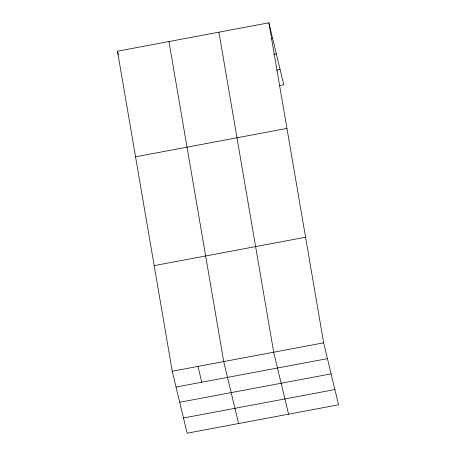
<?xml version="1.0" encoding="UTF-8"?>
<svg xmlns="http://www.w3.org/2000/svg" width="456" height="456" viewBox="0 0 456 456"><rect width="100%" height="100%" fill="white"/><g stroke="black" fill="none" stroke-linecap="round" stroke-linejoin="round"><path stroke-width="0.68" d="M268.869 22.8L323.652 342.832L338.529 404.803L187.131 433.2L172.254 371.235L117.471 51.197L268.869 22.8L283.746 84.765L279.585 85.551M271.28 38.868L272.665 38.612M273.549 54.361L276.325 53.842M276.621 70.184L280.092 69.534M135.552 156.813L286.949 128.41M154.174 265.62L305.571 237.223M172.254 371.235L323.652 342.832M176.05 387.041L327.448 358.644M179.704 402.272L331.102 373.874M183.472 417.97L334.869 389.567M288.568 414.173L273.691 352.203L218.908 32.171M238.608 423.544L223.731 361.574L168.948 41.542M197.989 366.402L201.786 382.213M117.471 51.197L118.298 54.634"/></g></svg>
